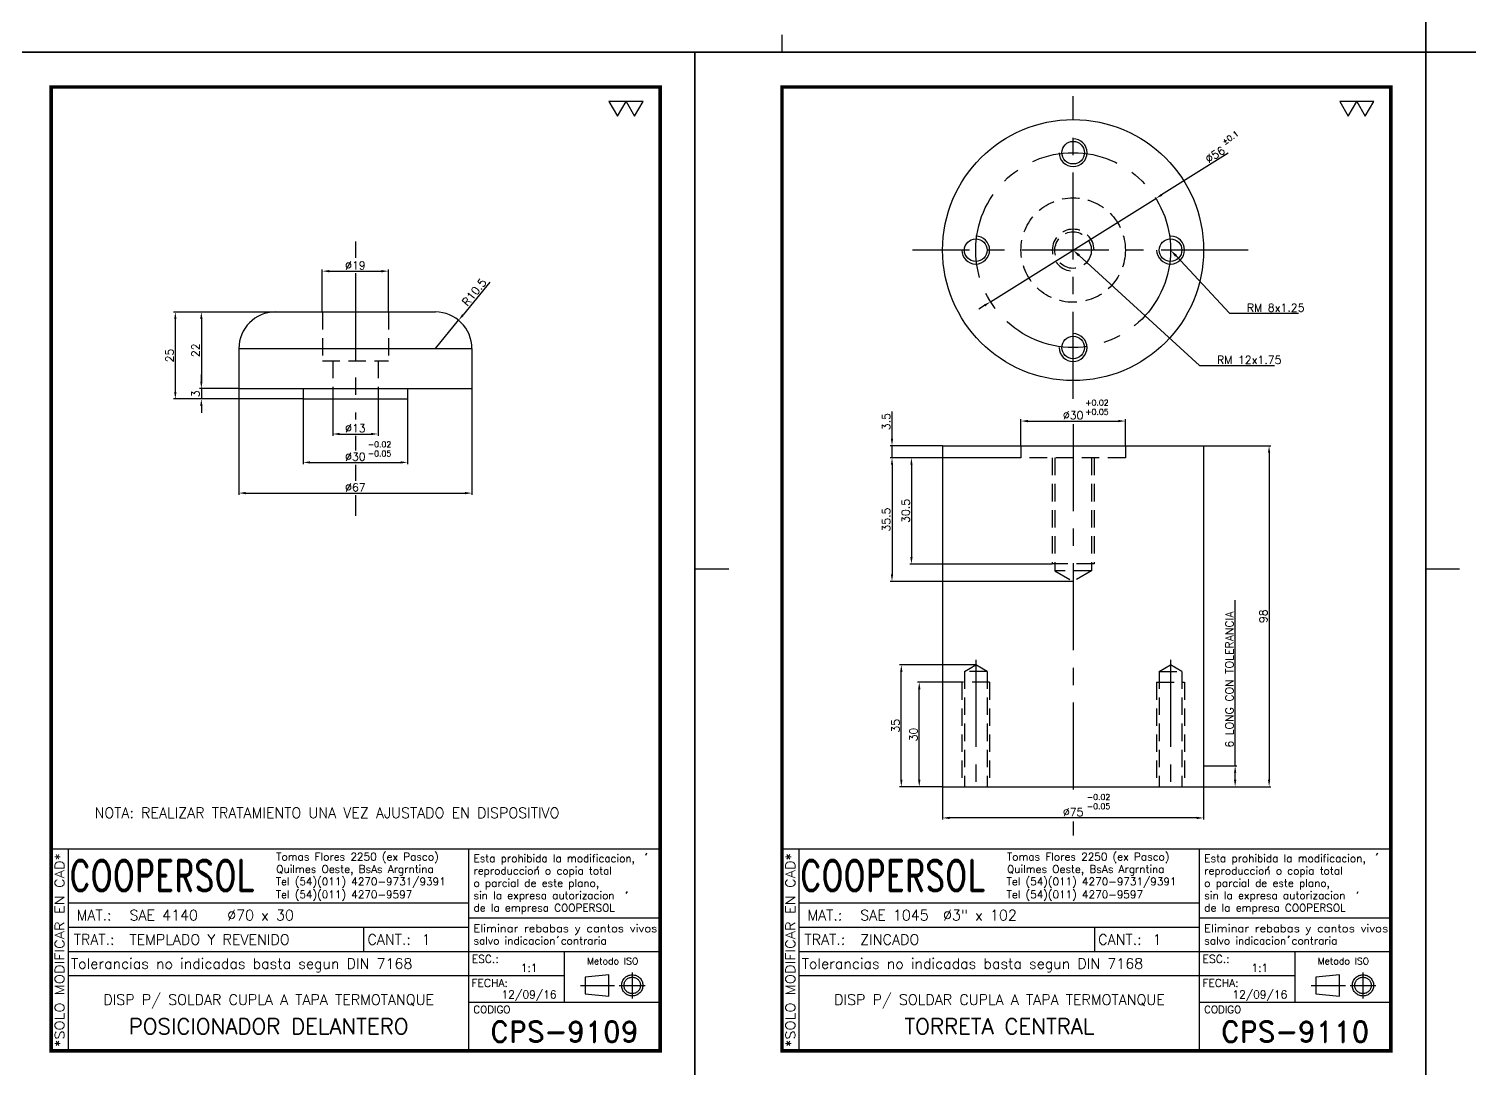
# Model space of a CAD drawing. Extents: x -21308 to -16735, y 11657 to 13517.
# Drawn here: x -21079.4 to -20665.5, y 12526.4 to 12825.1 of the extents above; entities that cross this region are included whole.
import ezdxf
from ezdxf import colors
from ezdxf.entities.mleader import LeaderData, LeaderLine
from ezdxf.enums import TextEntityAlignment as Align
from ezdxf.math import Vec2, Vec3

# ---------------------------------------------------------------- set-up
doc = ezdxf.new("R2010")
doc.units = 0
doc.header["$LTSCALE"] = 20
doc.header["$MEASUREMENT"] = 0
doc.linetypes.add('CENTER', pattern=[2, 1.25, -0.25, 0.25, -0.25])
doc.linetypes.add('HIDDEN', pattern=[0.375, 0.25, -0.125])
doc.layers.get('0').update_dxf_attribs({"linetype": 'CONTINUOUS'})
doc.layers.get('DEFPOINTS').update_dxf_attribs({"linetype": 'CONTINUOUS'})
for name, color, linetype in [('0-CO', 3, 'CONTINUOUS'), ('1', 1, 'CENTER'), ('CL', 1, 'CENTER'), ('CO', 3, 'CONTINUOUS'), ('FI', 1, 'CONTINUOUS'), ('OC', 1, 'HIDDEN')]:
    doc.layers.add(name, color=color, linetype=linetype)
doc.styles.add('ROMAND', font='ROMAND')
doc.styles.add('ROMANS', font='ROMANS.SHX')
doc.dimstyles.new('1', dxfattribs={"dimtxt": 2.3, "dimasz": 2, "dimexe": 0.5, "dimexo": 0.0625, "dimgap": 0.5, "dimtad": 1, "dimdec": 4, "dimdsep": 46, "dimtxsty": 'ROMANS', "dimcen": -2, "dimclrt": 7, "dimadec": 0, "dimazin": 0, "dimtfac": 0.869565, "dimtdec": 4, "dimtmove": 0, "dimatfit": 3, "dimfxl": 1, "dimtolj": 1, "dimarcsym": 0})

# ---------------------------------------------------------------- blocks, each defined once
blk = doc.blocks.new('A3G')
blk.add_line((235, 5), (235, 0))
blk.add_lwpolyline([(0, 297), (420, 297), (420, 0), (0, 0)], close=True)
blk = doc.blocks.new('A4G')
blk.add_line((0, 148.5), (9.75, 148.5))
blk.add_lwpolyline([(0, 297), (210, 297), (210, 0), (0, 0)], close=True)
at = {"const_width": 1}
blk.add_lwpolyline([(25, 287), (200, 287), (200, 10), (25, 10)], close=True, dxfattribs=at)
blk = doc.blocks.new('*D228')
at = {"layer": 'CO', "color": 0, "lineweight": -2}
for p, q in [((-20995.08, 12743.81), (-20995.08, 12755.98)), ((-20993.08, 12755.48), (-20978.08, 12755.48)), ((-20976.08, 12743.81), (-20976.08, 12755.98))]:
    blk.add_line(p, q, dxfattribs=at)
at = {"layer": 'CO', "color": 0}
for points in [[(-20993.08, 12755.81), (-20993.08, 12755.14), (-20995.08, 12755.48)], [(-20978.08, 12755.81), (-20978.08, 12755.14), (-20976.08, 12755.48)]]:
    blk.add_solid(points, dxfattribs=at)
at = {"layer": 'DEFPOINTS', "color": 0}
for p in [(-20976.08, 12755.48), (-20995.08, 12743.74), (-20976.08, 12743.74)]:
    blk.add_point(p, dxfattribs=at)
at = {"layer": 'CO', "color": 7, "insert": (-20985.58, 12757.13), "char_height": 2.3, "attachment_point": 5, "style": 'ROMANS'}
blk.add_mtext('\\A1;%%C19', dxfattribs=at)
blk = doc.blocks.new('*D229')
at = {"layer": 'CO', "color": 0, "lineweight": -2}
for p, q in [((-20992.08, 12718.68), (-20992.08, 12708.18)), ((-20979.08, 12718.68), (-20979.08, 12708.18)), ((-20990.08, 12708.68), (-20981.08, 12708.68))]:
    blk.add_line(p, q, dxfattribs=at)
at = {"layer": 'CO', "color": 0}
for points in [[(-20990.08, 12709.02), (-20990.08, 12708.35), (-20992.08, 12708.68)], [(-20981.08, 12709.02), (-20981.08, 12708.35), (-20979.08, 12708.68)]]:
    blk.add_solid(points, dxfattribs=at)
at = {"layer": 'DEFPOINTS', "color": 0}
for p in [(-20992.08, 12718.74), (-20979.08, 12718.74), (-20979.08, 12708.68)]:
    blk.add_point(p, dxfattribs=at)
at = {"layer": 'CO', "color": 7, "insert": (-20985.58, 12710.33), "char_height": 2.3, "attachment_point": 5, "style": 'ROMANS'}
blk.add_mtext('\\A1;%%C13', dxfattribs=at)
blk = doc.blocks.new('*D230')
at = {"layer": 'CO', "color": 0, "lineweight": -2}
for p, q in [((-21000.58, 12718.68), (-21000.58, 12700.01)), ((-20970.58, 12718.68), (-20970.58, 12700.01)), ((-20998.58, 12700.51), (-20972.58, 12700.51))]:
    blk.add_line(p, q, dxfattribs=at)
at = {"layer": 'CO', "color": 0}
for points in [[(-20998.58, 12700.85), (-20998.58, 12700.18), (-21000.58, 12700.51)], [(-20972.58, 12700.85), (-20972.58, 12700.18), (-20970.58, 12700.51)]]:
    blk.add_solid(points, dxfattribs=at)
at = {"layer": 'DEFPOINTS', "color": 0}
for p in [(-21000.58, 12718.74), (-20970.58, 12718.74), (-20970.58, 12700.51)]:
    blk.add_point(p, dxfattribs=at)
at = {"layer": 'CO', "color": 7, "insert": (-20985.58, 12702.16), "char_height": 2.3, "attachment_point": 5, "style": 'ROMANS'}
blk.add_mtext('\\A1;%%C30', dxfattribs=at)
blk = doc.blocks.new('*D231')
at = {"layer": 'CO', "color": 0, "lineweight": -2}
for p, q in [((-21019.08, 12721.68), (-21019.08, 12691.2)), ((-20952.08, 12721.68), (-20952.08, 12691.2)), ((-21017.08, 12691.7), (-20954.08, 12691.7))]:
    blk.add_line(p, q, dxfattribs=at)
at = {"layer": 'CO', "color": 0}
for points in [[(-21017.08, 12692.03), (-21017.08, 12691.36), (-21019.08, 12691.7)], [(-20954.08, 12692.03), (-20954.08, 12691.36), (-20952.08, 12691.7)]]:
    blk.add_solid(points, dxfattribs=at)
at = {"layer": 'DEFPOINTS', "color": 0}
for p in [(-21019.08, 12721.74), (-20952.08, 12721.74), (-20952.08, 12691.7)]:
    blk.add_point(p, dxfattribs=at)
at = {"layer": 'CO', "color": 7, "insert": (-20985.58, 12693.35), "char_height": 2.3, "attachment_point": 5, "style": 'ROMANS'}
blk.add_mtext('\\A1;%%C67', dxfattribs=at)
blk = doc.blocks.new('*D232')
at = {"layer": 'CO', "color": 0, "lineweight": -2}
for p, q in [((-20946.91, 12752.34), (-20954.65, 12742.91)), ((-20962.58, 12733.24), (-20955.92, 12741.36))]:
    blk.add_line(p, q, dxfattribs=at)
at = {"layer": 'CO', "color": 0}
blk.add_solid([(-20954.91, 12743.12), (-20954.39, 12742.69), (-20955.92, 12741.36)], dxfattribs=at)
at = {"layer": 'DEFPOINTS', "color": 0}
for p in [(-20955.92, 12741.36), (-20962.58, 12733.24)]:
    blk.add_point(p, dxfattribs=at)
at = {"layer": 'CO', "color": 7, "insert": (-20951.42, 12749.44), "char_height": 2.3, "attachment_point": 5, "rotation": 50.6212, "style": 'ROMANS'}
blk.add_mtext('\\A1;R10.5', dxfattribs=at)
blk = doc.blocks.new('*D233')
at = {"layer": 'CO', "color": 0, "lineweight": -2}
for p, q in [((-21008.64, 12743.74), (-21030.35, 12743.74)), ((-21029.85, 12741.74), (-21029.85, 12723.74)), ((-21019.14, 12721.74), (-21030.35, 12721.74))]:
    blk.add_line(p, q, dxfattribs=at)
at = {"layer": 'CO', "color": 0}
for points in [[(-21030.18, 12741.74), (-21029.51, 12741.74), (-21029.85, 12743.74)], [(-21030.18, 12723.74), (-21029.51, 12723.74), (-21029.85, 12721.74)]]:
    blk.add_solid(points, dxfattribs=at)
at = {"layer": 'DEFPOINTS', "color": 0}
for p in [(-21008.58, 12743.74), (-21029.85, 12721.74), (-21019.08, 12721.74)]:
    blk.add_point(p, dxfattribs=at)
at = {"layer": 'CO', "color": 7, "insert": (-21031.5, 12732.74), "char_height": 2.3, "attachment_point": 5, "rotation": 90, "style": 'ROMANS'}
blk.add_mtext('\\A1;22', dxfattribs=at)
blk = doc.blocks.new('*D234')
at = {"layer": 'CO', "color": 0, "lineweight": -2}
for p, q in [((-21029.85, 12723.74), (-21029.85, 12725.74)), ((-21019.14, 12721.74), (-21030.35, 12721.74)), ((-21029.85, 12721.74), (-21029.85, 12718.74)), ((-21000.64, 12718.74), (-21030.35, 12718.74)), ((-21029.85, 12716.74), (-21029.85, 12714.74))]:
    blk.add_line(p, q, dxfattribs=at)
at = {"layer": 'CO', "color": 0}
for points in [[(-21030.18, 12723.74), (-21029.51, 12723.74), (-21029.85, 12721.74)], [(-21030.18, 12716.74), (-21029.51, 12716.74), (-21029.85, 12718.74)]]:
    blk.add_solid(points, dxfattribs=at)
at = {"layer": 'DEFPOINTS', "color": 0}
for p in [(-21019.08, 12721.74), (-21029.85, 12718.74), (-21000.58, 12718.74)]:
    blk.add_point(p, dxfattribs=at)
at = {"layer": 'CO', "color": 7, "insert": (-21031.5, 12720.24), "char_height": 2.3, "attachment_point": 5, "rotation": 90, "style": 'ROMANS'}
blk.add_mtext('\\A1;3', dxfattribs=at)
blk = doc.blocks.new('*D235')
at = {"layer": 'CO', "color": 0, "lineweight": -2}
for p, q in [((-21008.64, 12743.74), (-21037.82, 12743.74)), ((-21037.32, 12720.74), (-21037.32, 12741.74)), ((-21000.64, 12718.74), (-21037.82, 12718.74))]:
    blk.add_line(p, q, dxfattribs=at)
at = {"layer": 'CO', "color": 0}
for points in [[(-21037.65, 12741.74), (-21036.99, 12741.74), (-21037.32, 12743.74)], [(-21037.65, 12720.74), (-21036.99, 12720.74), (-21037.32, 12718.74)]]:
    blk.add_solid(points, dxfattribs=at)
at = {"layer": 'DEFPOINTS', "color": 0}
for p in [(-21037.32, 12743.74), (-21008.58, 12743.74), (-21000.58, 12718.74)]:
    blk.add_point(p, dxfattribs=at)
at = {"layer": 'CO', "color": 7, "insert": (-21038.97, 12731.24), "char_height": 2.3, "attachment_point": 5, "rotation": 90, "style": 'ROMANS'}
blk.add_mtext('\\A1;25', dxfattribs=at)
blk = doc.blocks.new('*D236')
at = {"layer": 'CO', "color": 0, "lineweight": -2}
for p, q in [((-20741.75, 12705.32), (-20722.51, 12705.32)), ((-20723.01, 12703.32), (-20723.01, 12609.32)), ((-20741.75, 12607.32), (-20722.51, 12607.32))]:
    blk.add_line(p, q, dxfattribs=at)
at = {"layer": 'CO', "color": 0}
for points in [[(-20723.34, 12703.32), (-20722.68, 12703.32), (-20723.01, 12705.32)], [(-20723.34, 12609.32), (-20722.68, 12609.32), (-20723.01, 12607.32)]]:
    blk.add_solid(points, dxfattribs=at)
at = {"layer": 'DEFPOINTS', "color": 0}
for p in [(-20741.82, 12705.32), (-20741.82, 12607.32), (-20723.01, 12607.32)]:
    blk.add_point(p, dxfattribs=at)
at = {"layer": 'CO', "color": 7, "insert": (-20724.66, 12656.32), "char_height": 2.3, "attachment_point": 5, "rotation": 90, "style": 'ROMANS'}
blk.add_mtext('\\A1;98', dxfattribs=at)
blk = doc.blocks.new('*D237')
at = {"layer": 'CO', "color": 0, "lineweight": -2}
for p, q in [((-20811.38, 12637.32), (-20824.04, 12637.32)), ((-20823.54, 12609.32), (-20823.54, 12635.32)), ((-20816.88, 12607.32), (-20824.04, 12607.32))]:
    blk.add_line(p, q, dxfattribs=at)
at = {"layer": 'CO', "color": 0}
for points in [[(-20823.88, 12635.32), (-20823.21, 12635.32), (-20823.54, 12637.32)], [(-20823.88, 12609.32), (-20823.21, 12609.32), (-20823.54, 12607.32)]]:
    blk.add_solid(points, dxfattribs=at)
at = {"layer": 'DEFPOINTS', "color": 0}
for p in [(-20823.54, 12637.32), (-20811.32, 12637.32), (-20816.82, 12607.32)]:
    blk.add_point(p, dxfattribs=at)
at = {"layer": 'CO', "color": 7, "insert": (-20825.19, 12622.32), "char_height": 2.3, "attachment_point": 5, "rotation": 90, "style": 'ROMANS'}
blk.add_mtext('\\A1;30', dxfattribs=at)
blk = doc.blocks.new('*D238')
at = {"layer": 'CO', "color": 0, "lineweight": -2}
for p, q in [((-20807.38, 12642.32), (-20829.2, 12642.32)), ((-20828.7, 12609.32), (-20828.7, 12640.32)), ((-20816.88, 12607.32), (-20829.2, 12607.32))]:
    blk.add_line(p, q, dxfattribs=at)
at = {"layer": 'CO', "color": 0}
for points in [[(-20829.03, 12640.32), (-20828.36, 12640.32), (-20828.7, 12642.32)], [(-20829.03, 12609.32), (-20828.36, 12609.32), (-20828.7, 12607.32)]]:
    blk.add_solid(points, dxfattribs=at)
at = {"layer": 'DEFPOINTS', "color": 0}
for p in [(-20828.7, 12642.32), (-20807.32, 12642.32), (-20816.82, 12607.32)]:
    blk.add_point(p, dxfattribs=at)
at = {"layer": 'CO', "color": 7, "insert": (-20830.35, 12624.82), "char_height": 2.3, "attachment_point": 5, "rotation": 90, "style": 'ROMANS'}
blk.add_mtext('\\A1;35', dxfattribs=at)
blk = doc.blocks.new('*D239')
at = {"layer": 'CO', "color": 0, "lineweight": -2}
for p, q in [((-20831.37, 12707.32), (-20831.37, 12715.14)), ((-20816.88, 12705.32), (-20831.87, 12705.32)), ((-20831.37, 12701.82), (-20831.37, 12705.32)), ((-20794.38, 12701.82), (-20831.87, 12701.82)), ((-20831.37, 12699.82), (-20831.37, 12697.82))]:
    blk.add_line(p, q, dxfattribs=at)
at = {"layer": 'CO', "color": 0}
for points in [[(-20831.71, 12707.32), (-20831.04, 12707.32), (-20831.37, 12705.32)], [(-20831.71, 12699.82), (-20831.04, 12699.82), (-20831.37, 12701.82)]]:
    blk.add_solid(points, dxfattribs=at)
at = {"layer": 'DEFPOINTS', "color": 0}
for p in [(-20831.37, 12705.32), (-20816.82, 12705.32), (-20794.32, 12701.82)]:
    blk.add_point(p, dxfattribs=at)
at = {"layer": 'CO', "color": 7, "insert": (-20833.02, 12712.23), "char_height": 2.3, "attachment_point": 5, "rotation": 90, "style": 'ROMANS'}
blk.add_mtext('\\A1;3.5', dxfattribs=at)
blk = doc.blocks.new('*D240')
at = {"layer": 'CO', "color": 0, "lineweight": -2}
for p, q in [((-20794.44, 12701.82), (-20826.29, 12701.82)), ((-20825.79, 12699.82), (-20825.79, 12673.32)), ((-20785.38, 12671.32), (-20826.29, 12671.32))]:
    blk.add_line(p, q, dxfattribs=at)
at = {"layer": 'CO', "color": 0}
for points in [[(-20826.12, 12699.82), (-20825.46, 12699.82), (-20825.79, 12701.82)], [(-20826.12, 12673.32), (-20825.46, 12673.32), (-20825.79, 12671.32)]]:
    blk.add_solid(points, dxfattribs=at)
at = {"layer": 'DEFPOINTS', "color": 0}
for p in [(-20794.38, 12701.82), (-20825.79, 12671.32), (-20785.32, 12671.32)]:
    blk.add_point(p, dxfattribs=at)
at = {"layer": 'CO', "color": 7, "insert": (-20827.44, 12686.57), "char_height": 2.3, "attachment_point": 5, "rotation": 90, "style": 'ROMANS'}
blk.add_mtext('\\A1;30.5', dxfattribs=at)
blk = doc.blocks.new('*D241')
at = {"layer": 'CO', "color": 0, "lineweight": -2}
for p, q in [((-20794.38, 12701.82), (-20831.87, 12701.82)), ((-20831.37, 12699.82), (-20831.37, 12668.32)), ((-20779.38, 12666.32), (-20831.87, 12666.32))]:
    blk.add_line(p, q, dxfattribs=at)
at = {"layer": 'CO', "color": 0}
for points in [[(-20831.71, 12699.82), (-20831.04, 12699.82), (-20831.37, 12701.82)], [(-20831.71, 12668.32), (-20831.04, 12668.32), (-20831.37, 12666.32)]]:
    blk.add_solid(points, dxfattribs=at)
at = {"layer": 'DEFPOINTS', "color": 0}
for p in [(-20794.32, 12701.82), (-20831.37, 12666.32), (-20779.32, 12666.32)]:
    blk.add_point(p, dxfattribs=at)
at = {"layer": 'CO', "color": 7, "insert": (-20833.02, 12684.07), "char_height": 2.3, "attachment_point": 5, "rotation": 90, "style": 'ROMANS'}
blk.add_mtext('\\A1;35.5', dxfattribs=at)
blk = doc.blocks.new('*D242')
at = {"layer": 'CO', "color": 0, "lineweight": -2}
for p, q in [((-20734.76, 12789.37), (-20753.88, 12777.43)), ((-20803.06, 12746.69), (-20755.57, 12776.37)), ((-20804.76, 12745.63), (-20806.45, 12744.57))]:
    blk.add_line(p, q, dxfattribs=at)
at = {"layer": 'CO', "color": 0}
for points in [[(-20754.05, 12777.71), (-20753.7, 12777.14), (-20755.57, 12776.37)], [(-20804.93, 12745.91), (-20804.58, 12745.35), (-20803.06, 12746.69)]]:
    blk.add_solid(points, dxfattribs=at)
at = {"layer": 'DEFPOINTS', "color": 0}
for p in [(-20755.57, 12776.37), (-20803.06, 12746.69)]:
    blk.add_point(p, dxfattribs=at)
at = {"layer": 'CO', "color": 7, "insert": (-20738.52, 12788.97), "char_height": 2.3, "attachment_point": 5, "rotation": 32.0019, "style": 'ROMANS'}
blk.add_mtext('\\A1;∅56', dxfattribs=at)
blk = doc.blocks.new('*D243')
at = {"layer": 'CO', "color": 0, "lineweight": -2}
for p, q in [((-20794.32, 12705.38), (-20794.32, 12712.9)), ((-20792.32, 12712.4), (-20766.32, 12712.4)), ((-20764.32, 12705.38), (-20764.32, 12712.9))]:
    blk.add_line(p, q, dxfattribs=at)
at = {"layer": 'CO', "color": 0}
for points in [[(-20792.32, 12712.73), (-20792.32, 12712.06), (-20794.32, 12712.4)], [(-20766.32, 12712.73), (-20766.32, 12712.06), (-20764.32, 12712.4)]]:
    blk.add_solid(points, dxfattribs=at)
at = {"layer": 'DEFPOINTS', "color": 0}
for p in [(-20764.32, 12712.4), (-20794.32, 12705.32), (-20764.32, 12705.32)]:
    blk.add_point(p, dxfattribs=at)
at = {"layer": 'CO', "color": 7, "insert": (-20779.32, 12714.05), "char_height": 2.3, "attachment_point": 5, "style": 'ROMANS'}
blk.add_mtext('\\A1;%%C30', dxfattribs=at)
blk = doc.blocks.new('*D244')
at = {"layer": 'CO', "color": 0, "lineweight": -2}
for p, q in [((-20816.82, 12607.26), (-20816.82, 12597.85)), ((-20741.82, 12607.26), (-20741.82, 12597.85)), ((-20743.82, 12598.35), (-20814.82, 12598.35))]:
    blk.add_line(p, q, dxfattribs=at)
at = {"layer": 'CO', "color": 0}
for points in [[(-20814.82, 12598.68), (-20814.82, 12598.01), (-20816.82, 12598.35)], [(-20743.82, 12598.68), (-20743.82, 12598.01), (-20741.82, 12598.35)]]:
    blk.add_solid(points, dxfattribs=at)
at = {"layer": 'DEFPOINTS', "color": 0}
for p in [(-20816.82, 12607.32), (-20741.82, 12607.32), (-20816.82, 12598.35)]:
    blk.add_point(p, dxfattribs=at)
at = {"layer": 'CO', "color": 7, "insert": (-20779.32, 12600), "char_height": 2.3, "attachment_point": 5, "style": 'ROMANS'}
blk.add_mtext('\\A1;%%C75', dxfattribs=at)
blk = doc.blocks.new('TOL')
at = {"layer": '0-CO', "style": 'ROMANS'}
for tag, p in [('TOLSUP', (2.34, 3.94)), ('TOLINF', (2.34, 1.29))]:
    blk.add_attdef(tag, p, '', height=1.64, dxfattribs=at)
blk = doc.blocks.new('*D290')
at = {"layer": 'CO', "color": 0, "lineweight": -2}
for p, q in [((-20732.77, 12613.32), (-20732.77, 12660.9)), ((-20741.75, 12613.32), (-20732.27, 12613.32)), ((-20732.77, 12609.32), (-20732.77, 12611.32)), ((-20741.75, 12607.32), (-20732.27, 12607.32))]:
    blk.add_line(p, q, dxfattribs=at)
at = {"layer": 'CO', "color": 0}
for points in [[(-20733.1, 12611.32), (-20732.43, 12611.32), (-20732.77, 12613.32)], [(-20733.1, 12609.32), (-20732.43, 12609.32), (-20732.77, 12607.32)]]:
    blk.add_solid(points, dxfattribs=at)
at = {"layer": 'DEFPOINTS', "color": 0}
for p in [(-20741.82, 12613.32), (-20732.77, 12613.32), (-20741.82, 12607.32)]:
    blk.add_point(p, dxfattribs=at)
at = {"layer": 'CO', "color": 7, "insert": (-20734.42, 12638.11), "char_height": 2.3, "attachment_point": 5, "rotation": 90, "style": 'ROMANS'}
blk.add_mtext('\\A1;6 LONG CON TOLERANCIA', dxfattribs=at)
blk = doc.blocks.new('COOPERSOLROT-02')
for p, q in [((0, 58), (175, 58)), ((0, 0), (0, 58)), ((5, 0), (5, 58)), ((120, 0), (120, 58)), ((175, 0), (175, 58)), ((5, 42.5), (120, 42.5)), ((120, 38.19), (175, 38.19)), ((5, 35.5), (120, 35.5)), ((89.89, 28.5), (89.89, 35.5)), ((5, 28.5), (175, 28.5)), ((147.5, 14), (147.5, 28.5)), ((147.5, 21.5), (5, 21.5)), ((120, 14), (175, 14)), ((0, 0), (175, 0))]:
    blk.add_line(p, q)
at = {"color": 1, "linetype": 'CENTER'}
blk.add_line((166.98, 22.51), (166.98, 15.06), dxfattribs=at)
for points in [[(152.09, 18.79), (161.93, 18.79)], [(163.26, 18.79), (170.71, 18.79)]]:
    blk.add_lwpolyline(points, dxfattribs=at)
at = {"layer": '1'}
for points in [[(170.85, 56.26), (171.21, 56.85)], [(139.66, 52.43), (140.02, 53.02)], [(165.28, 45.22), (165.64, 45.81)], [(145.46, 32.42), (145.82, 33.01)]]:
    blk.add_lwpolyline(points, dxfattribs=at)
blk.add_lwpolyline([(160.25, 18.79), (160.25, 21.83), (153.47, 21.16), (153.47, 16.41), (160.25, 15.74)], close=True, dxfattribs=at)
for radius in [3.05, 2.37]:
    blk.add_circle((166.98, 18.79), radius, dxfattribs=at)
at = {"style": 'ROMANS', "width": 0.996387}
blk.add_text('*SOLO MODIFICAR EN CAD*', height=2.7, rotation=90, dxfattribs=at).set_placement((3.77, 1.09), (3.77, 56.81), align=Align.FIT)
at = {"style": 'ROMAND', "width": 0.75}
blk.add_text('COOPERSOL', height=9, dxfattribs=at).set_placement((5.26, 45.85))
at = {"style": 'ROMANS'}
for s, p in [('MAT.:', (7.32, 37.47)), ('TRAT.:', (6.5, 30.47)), ('CANT.:', (90.89, 30.47)), ('Tolerancias no indicadas basta segun DIN 7168', (5.7, 23.56))]:
    blk.add_text(s, height=3, dxfattribs=at).set_placement(p)
for tag, height, style, p in [('CONJUNTO', 2.3, 'ROMANS', (62.5, 17.5)), ('SUBCONJUNTO', 3, 'ROMANS', (62.5, 11.5)), ('COD-PLA', 6, 'ROMAND', (147.5, 5.5)), ('DENOMINACION', 4.5, 'ROMANS', (62.5, 4.75))]:
    blk.add_attdef(tag, text='', height=height, dxfattribs=dict(style=style)).set_placement(p, align=Align.MIDDLE)
at = {"layer": '1', "style": 'ROMANS'}
for s, height, p in [('Tomas Flores 2250 (ex Pasco)', 2.2, (64.69, 54.68)), ('Esta prohibida la modificacion,', 2.2, (121.36, 54.23)), ('Tel (54)(011) 4270-9731/9391', 2.2, (64.55, 47.56)), ('Quilmes Oeste, BsAs Argrntina', 2.2, (64.69, 51.12)), ('reproduccion o copia total', 2.2, (121.36, 50.67)), ('Tel (54)(011) 4270-9597', 2.2, (64.55, 43.83)), ('o parcial de este plano,', 2.2, (121.36, 47.11)), ('sin la expresa autorizacion ', 2.2, (121.36, 43.55)), ('de la empresa COOPERSOL', 2.2, (121.36, 39.99)), ('salvo indicacion contraria', 2.2, (121.36, 30.54)), ('ESC.:', 2.25, (120.89, 25.29)), ('FECHA:', 2.25, (120.81, 18.36)), ('CODIGO', 2.16, (121.33, 10.78))]:
    blk.add_text(s, height=height, dxfattribs=at).set_placement(p)
at = {"layer": '1', "style": 'ROMANS', "width": 0.96139}
blk.add_text('Eliminar rebabas y cantos vivos', height=2.2, dxfattribs=at).set_placement((121.34, 34.1), (174.21, 34.1), align=Align.FIT)
at = {"layer": '1', "style": 'ROMANS'}
blk.add_text('Metodo ISO', height=1.948, dxfattribs=at).set_placement((161.34, 25.77), align=Align.MIDDLE)
for tag, p in [('MAT', (22.51, 37.47)), ('TRAT', (22.51, 30.47)), ('CANT', (106.49, 30.47))]:
    blk.add_attdef(tag, p, '', height=3, dxfattribs=at)
for tag, p in [('ESC', (137.33, 22.73)), ('FECHA', (137.33, 15.06))]:
    blk.add_attdef(tag, text='', height=2.25, dxfattribs=at).set_placement(p, align=Align.CENTER)

msp = doc.modelspace()

# ---------------------------------------------------------------- linework, layer by layer
for p, q in [((-21008.57959, 12743.74337), (-20962.57959, 12743.74337)), ((-21019.07959, 12733.24337), (-21019.07959, 12721.74337)), ((-20952.07959, 12733.24337), (-20952.07959, 12721.74337)), ((-21019.07959, 12721.74337), (-20952.07959, 12721.74337)), ((-21000.57959, 12721.74337), (-21000.57959, 12718.74337)), ((-20970.57959, 12721.74337), (-20970.57959, 12718.74337)), ((-21000.57959, 12718.74337), (-20970.57959, 12718.74337)), ((-20816.81675, 12705.32139), (-20816.81675, 12607.32139)), ((-20816.81675, 12705.32139), (-20741.81675, 12705.32139)), ((-20741.81675, 12705.32139), (-20741.81675, 12607.32139)), ((-20816.81675, 12607.32139), (-20741.81675, 12607.32139))]:
    msp.add_line(p, q)
for centre, radius in [((-20779.31675, 12761.5277), 37.5), ((-20779.31675, 12789.5277), 3.25), ((-20807.31675, 12761.5277), 3.25), ((-20751.31675, 12761.5277), 3.25), ((-20779.31675, 12733.5277), 3.25)]:
    msp.add_circle(centre, radius)
for centre, start, end in [((-21008.57959, 12733.24337), 90, 180), ((-20962.57959, 12733.24337), 0, 90)]:
    msp.add_arc(centre, 10.5, start, end)
at = {"layer": 'CL'}
for p, q in [((-20779.31675, 12718.83196), (-20779.31675, 12805.81257)), ((-20985.57959, 12763.98702), (-20985.57959, 12759.34163)), ((-20729.06541, 12761.5277), (-20825.46024, 12761.5277)), ((-20985.57959, 12754.89076), (-20985.57959, 12712.82886)), ((-20985.57959, 12708.19091), (-20985.57959, 12703.90519)), ((-20779.31675, 12711.51432), (-20779.31675, 12601.93595)), ((-20985.57959, 12699.85432), (-20985.57959, 12695.21635)), ((-20985.57959, 12691.10677), (-20985.57959, 12685.14706)), ((-20807.31675, 12643.74372), (-20807.31675, 12604.2972)), ((-20751.31675, 12643.74372), (-20751.31675, 12603.9078)), ((-20779.31675, 12597.2984), (-20779.31675, 12593.33951))]:
    msp.add_line(p, q, dxfattribs=at)
msp.add_circle((-20779.31675, 12761.5277), 28, dxfattribs=at)
at = {"layer": 'CO'}
for points in [[(-20910.25656, 12800.02856), (-20907.81241, 12804.26195), (-20912.70071, 12804.26195)], [(-20905.36825, 12800.02856), (-20902.9241, 12804.26195), (-20907.81241, 12804.26195)], [(-20700.25656, 12800.02856), (-20697.81241, 12804.26195), (-20702.70071, 12804.26195)], [(-20695.36825, 12800.02856), (-20692.9241, 12804.26195), (-20697.81241, 12804.26195)]]:
    msp.add_lwpolyline(points, close=True, dxfattribs=at)
at = {"layer": 'FI'}
msp.add_line((-21019.07959, 12733.24337), (-20952.07959, 12733.24337), dxfattribs=at)
for centre in [(-20779.31675, 12789.5277), (-20807.31675, 12761.5277), (-20751.31675, 12761.5277), (-20779.31675, 12733.5277)]:
    msp.add_arc(centre, 4, 180, 90, dxfattribs=at)
at = {"layer": 'OC'}
for p, q in [((-20995.07959, 12743.74337), (-20995.07959, 12729.74337)), ((-20976.07959, 12743.74337), (-20976.07959, 12729.74337)), ((-20995.07959, 12729.74337), (-20976.07959, 12729.74337)), ((-20992.07959, 12729.74337), (-20992.07959, 12718.74337)), ((-20979.07959, 12729.74337), (-20979.07959, 12718.74337)), ((-20794.31675, 12705.32139), (-20794.31675, 12701.82139)), ((-20764.31675, 12705.32139), (-20764.31675, 12701.82139)), ((-20764.31675, 12701.82139), (-20794.31675, 12701.82139)), ((-20785.31675, 12701.82139), (-20785.31675, 12671.32139)), ((-20784.56675, 12701.82139), (-20784.56675, 12669.35248)), ((-20774.06675, 12701.82139), (-20774.06675, 12669.35248)), ((-20773.31675, 12701.82139), (-20773.31675, 12671.32139)), ((-20773.31675, 12671.32139), (-20785.31675, 12671.32139)), ((-20784.56675, 12669.35248), (-20779.31675, 12666.32139)), ((-20774.06675, 12669.35248), (-20784.56675, 12669.35248)), ((-20774.06675, 12669.35248), (-20779.31675, 12666.32139)), ((-20810.56675, 12640.445), (-20807.31675, 12642.32139)), ((-20804.06675, 12640.445), (-20807.31675, 12642.32139)), ((-20754.56675, 12640.445), (-20751.31675, 12642.32139)), ((-20748.06675, 12640.445), (-20751.31675, 12642.32139)), ((-20811.31675, 12637.32139), (-20811.31675, 12607.32139)), ((-20803.31675, 12637.32139), (-20811.31675, 12637.32139)), ((-20810.56675, 12640.445), (-20810.56675, 12607.32139)), ((-20804.06675, 12640.445), (-20810.56675, 12640.445)), ((-20804.06675, 12640.445), (-20804.06675, 12607.32139)), ((-20803.31675, 12637.32139), (-20803.31675, 12607.32139)), ((-20755.31675, 12637.32139), (-20755.31675, 12607.32139)), ((-20755.31675, 12637.32139), (-20747.31675, 12637.32139)), ((-20754.56675, 12640.445), (-20754.56675, 12607.32139)), ((-20754.56675, 12640.445), (-20748.06675, 12640.445)), ((-20748.06675, 12640.445), (-20748.06675, 12607.32139)), ((-20747.31675, 12637.32139), (-20747.31675, 12607.32139))]:
    msp.add_line(p, q, dxfattribs=at)
for radius in [15, 5.25]:
    msp.add_circle((-20779.31675, 12761.5277), radius, dxfattribs=at)
msp.add_arc((-20779.31675, 12761.5277), 6, 0, 270, dxfattribs=at)

# ---------------------------------------------------------------- block references
for name, p in [('A3G', (-21098.00568, 12818.42201)), ('A3G', (-20678.00568, 12818.42201)), ('A4G', (-21098.00568, 12521.42201)), ('A4G', (-20888.00568, 12521.42201)), ('A4G', (-20678.00568, 12521.42201))]:
    msp.add_blockref(name, p)
ref = msp.add_blockref('COOPERSOLROT-02', (-21073.00568, 12531.42201))
ref.add_attrib('COD-PLA', 'CPS-9109', dxfattribs={"height": 6, "style": 'ROMAND'}).set_placement((-20925.50568, 12536.92201), align=Align.MIDDLE)
ref.add_attrib('FECHA', '12/09/16', dxfattribs={"layer": '1', "height": 2.25, "style": 'ROMANS'}).set_placement((-20935.671, 12546.48301), align=Align.CENTER)
ref.add_attrib('MAT', 'SAE 4140   %%c70 x 30', (-21050.50039, 12568.89016), dxfattribs={"layer": '1', "height": 3, "style": 'ROMANS'})
ref.add_attrib('TRAT', 'TEMPLADO Y REVENIDO', (-21050.50039, 12561.89016), dxfattribs={"layer": '1', "height": 3, "style": 'ROMANS'})
ref.add_attrib('ESC', '1:1', dxfattribs={"layer": '1', "height": 2.25, "style": 'ROMANS'}).set_placement((-20935.671, 12554.15056), align=Align.CENTER)
ref.add_attrib('CANT', '1', (-20966.51509, 12561.89016), dxfattribs={"layer": '1', "height": 3, "style": 'ROMANS'})
ref.add_attrib('DENOMINACION', 'POSICIONADOR DELANTERO', dxfattribs={"height": 4.5, "style": 'ROMANS'}).set_placement((-21010.50568, 12538.45983), align=Align.MIDDLE)
ref.add_attrib('SUBCONJUNTO', 'DISP P/ SOLDAR CUPLA A TAPA TERMOTANQUE', dxfattribs={"height": 3, "style": 'ROMANS'}).set_placement((-21010.50568, 12545.89986), align=Align.MIDDLE)
ref = msp.add_blockref('COOPERSOLROT-02', (-20863.00568, 12531.42201))
ref.add_attrib('COD-PLA', 'CPS-9110', dxfattribs={"height": 6, "style": 'ROMAND'}).set_placement((-20715.50568, 12536.92201), align=Align.MIDDLE)
ref.add_attrib('FECHA', '12/09/16', dxfattribs={"layer": '1', "height": 2.25, "style": 'ROMANS'}).set_placement((-20725.671, 12546.48301), align=Align.CENTER)
ref.add_attrib('MAT', 'SAE 1045  %%c3" x 102', (-20840.50039, 12568.89016), dxfattribs={"layer": '1', "height": 3, "style": 'ROMANS'})
ref.add_attrib('TRAT', 'ZINCADO', (-20840.50039, 12561.89016), dxfattribs={"layer": '1', "height": 3, "style": 'ROMANS'})
ref.add_attrib('ESC', '1:1', dxfattribs={"layer": '1', "height": 2.25, "style": 'ROMANS'}).set_placement((-20725.671, 12554.15056), align=Align.CENTER)
ref.add_attrib('CANT', '1', (-20756.51509, 12561.89016), dxfattribs={"layer": '1', "height": 3, "style": 'ROMANS'})
ref.add_attrib('DENOMINACION', 'TORRETA CENTRAL', dxfattribs={"height": 4.5, "style": 'ROMANS'}).set_placement((-20800.50568, 12538.45983), align=Align.MIDDLE)
ref.add_attrib('SUBCONJUNTO', 'DISP P/ SOLDAR CUPLA A TAPA TERMOTANQUE', dxfattribs={"height": 3, "style": 'ROMANS'}).set_placement((-20800.50568, 12545.89986), align=Align.MIDDLE)
at = {"layer": 'CO'}
ref = msp.add_blockref('TOL', (-20736.9601, 12789.34219), dxfattribs=dict(at, rotation=34.55542099142006))
ref.add_attrib('TOLINF', '%%p0.1', (-20735.75933, 12791.73209), dxfattribs={"layer": '0-CO', "height": 1.636364, "rotation": 34.555421, "style": 'ROMANS'})
for p, values in [((-20778.2048, 12712.91908), {'TOLINF': '+0.05', 'TOLSUP': '+0.02'}), ((-20984.35548, 12700.94357), {'TOLINF': '-0.05', 'TOLSUP': '-0.02'}), ((-20777.74016, 12599.58213), {'TOLINF': '-0.05', 'TOLSUP': '-0.02'})]:
    msp.add_blockref('TOL', p, dxfattribs=at).add_auto_attribs(values)

# ---------------------------------------------------------------- texts
at = {"layer": 'CO', "style": 'ROMANS'}
msp.add_text('NOTA: REALIZAR TRATAMIENTO UNA VEZ AJUSTADO EN DISPOSITIVO', height=3, dxfattribs=at).set_placement((-21060.53872, 12598.31331))

# ---------------------------------------------------------------- dimensions: what is measured, and where the dimension line sits
at = {"layer": 'CO'}
dim = msp.add_diameter_dim_2p(p1=(-20803.06161, 12746.68917), p2=(-20755.5719, 12776.36622), dimstyle='1', dxfattribs=at)
dim.commit()
dim.dimension.update_dxf_attribs({"geometry": '*D242', "text_midpoint": (-20737.64673, 12787.56794), "dimtype": 163})
for base, p1, p2, picture, middle in [((-20976.07959, 12755.47566), (-20995.07959, 12743.74337), (-20976.07959, 12743.74337), '*D228', (-20985.57959, 12757.12566)), ((-20952.07959, 12691.69812), (-21019.07959, 12721.74337), (-20952.07959, 12721.74337), '*D231', (-20985.57959, 12693.34812)), ((-20970.57959, 12700.5118), (-21000.57959, 12718.74337), (-20970.57959, 12718.74337), '*D230', (-20985.57959, 12702.1618)), ((-20979.07959, 12708.68334), (-20992.07959, 12718.74337), (-20979.07959, 12718.74337), '*D229', (-20985.57959, 12710.33334)), ((-20764.31675, 12712.39509), (-20794.31675, 12705.32139), (-20764.31675, 12705.32139), '*D243', (-20779.31675, 12714.04509)), ((-20816.81675, 12598.34623), (-20741.81675, 12607.32139), (-20816.81675, 12607.32139), '*D244', (-20779.31675, 12599.99623))]:
    dim = msp.add_linear_dim(base=base, p1=p1, p2=p2, text='%%C<>', dimstyle='1', dxfattribs=at)
    dim.commit()
    dim.dimension.update_dxf_attribs({"geometry": picture, "text_midpoint": middle})
dim = msp.add_radius_dim(center=(-20962.57959, 12733.24337), mpoint=(-20955.91792, 12741.35954), dimstyle='1', dxfattribs=at)
dim.commit()
dim.dimension.update_dxf_attribs({"geometry": '*D232', "text_midpoint": (-20950.14447, 12748.39355)})
for base, p1, p2, picture, middle in [((-21037.32033, 12743.74337), (-21000.57959, 12718.74337), (-21008.57959, 12743.74337), '*D235', (-21038.97033, 12731.24337)), ((-21029.84661, 12721.74337), (-21008.57959, 12743.74337), (-21019.07959, 12721.74337), '*D233', (-21031.49661, 12732.74337)), ((-21029.84661, 12718.74337), (-21019.07959, 12721.74337), (-21000.57959, 12718.74337), '*D234', (-21031.49661, 12720.24337)), ((-20831.37283, 12705.32139), (-20794.31675, 12701.82139), (-20816.81675, 12705.32139), '*D239', (-20833.02283, 12712.23091)), ((-20723.00966, 12607.32139), (-20741.81675, 12705.32139), (-20741.81675, 12607.32139), '*D236', (-20724.65966, 12656.32139)), ((-20831.37283, 12666.32139), (-20794.31675, 12701.82139), (-20779.31675, 12666.32139), '*D241', (-20833.02283, 12684.07139)), ((-20825.78884, 12671.32139), (-20794.37925, 12701.82139), (-20785.31675, 12671.32139), '*D240', (-20827.43884, 12686.57139)), ((-20828.69779, 12642.32139), (-20816.81675, 12607.32139), (-20807.31675, 12642.32139), '*D238', (-20830.34779, 12624.82139)), ((-20823.54491, 12637.32139), (-20816.81675, 12607.32139), (-20811.31675, 12637.32139), '*D237', (-20825.19491, 12622.32139))]:
    dim = msp.add_linear_dim(base=base, p1=p1, p2=p2, angle=90, dimstyle='1', dxfattribs=at)
    dim.commit()
    dim.dimension.update_dxf_attribs({"geometry": picture, "text_midpoint": middle})
dim = msp.add_linear_dim(base=(-20732.76651, 12613.32139), p1=(-20741.81675, 12607.32139), p2=(-20741.81675, 12613.32139), angle=90, text='<> LONG CON TOLERANCIA', dimstyle='1', dxfattribs=at)
dim.commit()
dim.dimension.update_dxf_attribs({"geometry": '*D290', "text_midpoint": (-20734.41651, 12638.10948)})

# ---------------------------------------------------------------- leaders
ml = msp.add_multileader_mtext('Standard', dxfattribs=at)
ml.set_content('RM 12x1.75', color=7, style='ROMANS')
ml.set_leader_properties(color=256, linetype='ByLayer', lineweight=-1)
ml.build(insert=Vec2(0, 0))
ml.multileader.update_dxf_attribs({"text_left_attachment_type": 6, "text_right_attachment_type": 5, "dogleg_length": 4, "arrow_head_size": 2.3})
ctx = ml.context
ctx.base_point, ctx.char_height, ctx.arrow_head_size, ctx.landing_gap_size, ctx.plane_origin = Vec3(-20738.97824, 12728.36788), 2.3, 2.3, 1, Vec3(-20779.31675, 12761.5277)
ctx.left_attachment, ctx.right_attachment = 6, 5
notes = []
notes.append((ctx, [(0, (1, 1, 0), (-20742.97824, 12728.36788), (1, 0), 4, [(0, [(-20779.31675, 12761.5277)], 0, [])])]))
ctx.mtext.insert, ctx.mtext.flow_direction = Vec3(-20737.97824, 12731.12788), 5
ml = msp.add_multileader_mtext('Standard', dxfattribs=at)
ml.set_content('RM 8x1.25', color=7, style='ROMANS')
ml.set_leader_properties(color=256, linetype='ByLayer', lineweight=-1)
ml.build(insert=Vec2(0, 0))
ml.multileader.update_dxf_attribs({"text_left_attachment_type": 6, "text_right_attachment_type": 5, "dogleg_length": 4, "arrow_head_size": 2.3})
ctx = ml.context
ctx.base_point, ctx.char_height, ctx.arrow_head_size, ctx.landing_gap_size, ctx.plane_origin = Vec3(-20730.39294, 12743.37495), 2.3, 2.3, 1, Vec3(-20751.31675, 12761.5277)
ctx.left_attachment, ctx.right_attachment = 6, 5
notes.append((ctx, [(0, (1, 1, 0), (-20734.39294, 12743.37495), (1, 0), 4, [(0, [(-20751.31675, 12761.5277)], 0, [])])]))
ctx.mtext.insert, ctx.mtext.flow_direction = Vec3(-20729.39294, 12746.13495), 5
for ctx, leaders in notes:
    for number, flags, end, landing, length, lines in leaders:
        leader = LeaderData()
        leader.index, (leader.has_last_leader_line, leader.has_dogleg_vector, leader.attachment_direction) = number, flags
        leader.last_leader_point, leader.dogleg_vector, leader.dogleg_length = Vec3(end), Vec3(landing), length
        for number, points, colour, breaks in lines:
            line = LeaderLine()
            line.index, line.vertices, line.color, line.breaks = number, Vec3.list(points), colors.encode_raw_color(colour), breaks
            leader.lines.append(line)
        ctx.leaders.append(leader)

doc.saveas('drawing.dxf')
